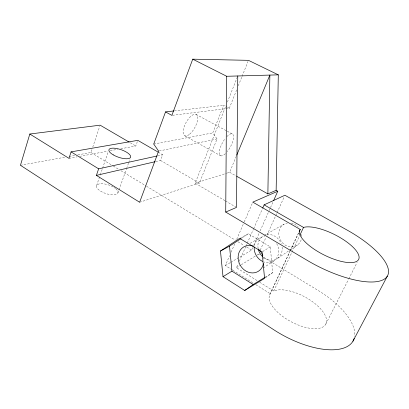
<?xml version="1.0" encoding="UTF-8"?>
<svg xmlns="http://www.w3.org/2000/svg" width="409" height="409" viewBox="0 0 409 409"><rect width="100%" height="100%" fill="white"/><g stroke="black" fill="none" stroke-linecap="round" stroke-linejoin="round"><path stroke-width="0.31" stroke-dasharray="2.04 1.53" d="M77.858 154.868L90.962 152.491L91.959 149.52M92.756 147.148L99.724 126.355M96.596 185.548L100.103 175.364M100.307 174.766L102.373 168.774M102.577 168.176L108.354 151.396M117.904 192.838L118.753 190.461M118.968 189.868L126.396 169.081M126.606 168.482L128.518 163.14M128.733 162.547L130.006 158.983M120.793 148.758L135.773 145.982L137.792 140.343M155.624 161.601L160.558 160.456L162.69 154.76L158.902 152.567M139.627 202.24L199.382 183.12L217.056 138.922L212.757 132.91L223.692 105.312L227.067 107.076M224.909 200.64L195.139 183.212L225.993 105.594M227.404 102.04L237.767 75.972M172.501 115.302L229.316 108.257L236.647 89.919M238.299 85.778L241.847 76.902M242.087 76.309L247.997 61.524M227.225 173.053L229.643 172.286L236.228 156.381M232.292 269.909L225.339 265.543L229.623 255.651M231.136 252.164L234.669 244.02M236.683 239.362L243.994 222.491M244.245 221.908L252.818 202.133M257.01 280.554L236.458 267.716L238.253 263.641M239.28 261.315L245.686 246.76M245.942 246.177L246.97 243.851M247.225 243.268L253.376 229.296M253.631 228.713L262.598 208.339M230.814 262.317L251.627 250.057L252.66 247.726M253.698 245.395L259.132 233.166M260.165 230.84L268.964 211.039M269.224 210.456L270.257 208.125M270.518 207.547L273.105 201.719M256.821 255.175L258.427 254.188L258.948 253.033M260.247 250.139L265.957 237.43M266.995 235.114L276.862 213.155M277.118 212.578L284.388 196.397M269.746 294.644L289.874 251.474M290.145 250.896L298.468 233.048M259.71 282.241L273.769 291.024A31.672 14.182 28 0 1 322.103 310.615A31.672 14.182 28 0 1 301.862 326.331A31.672 14.182 28 0 1 270.262 293.749L290.073 251.264M290.344 250.691L298.642 232.895M273.769 291.024L299.725 235.523M325.789 324.153L348.504 279.388M348.79 278.82L357.144 262.363M265.579 277.67L272.665 272.639L270.288 246.857L248.36 233.749L240.763 237.782M263.217 268.018L274.275 260.584M277.767 258.237L290.329 249.797M290.845 249.449L297.573 244.93M241.555 238.232L248.36 233.749M262.604 251.591L270.288 246.857M236.458 267.716L240.748 265.078M241.284 264.746L256.285 255.507M265.093 277.251L272.665 272.639M225.339 265.543L230.267 262.639M250.19 243.283L259.577 237.987M264.321 235.303L283.918 224.234M195.139 183.212L226.617 173.247M157.716 155.855L162.69 154.76M159.234 150.972L217.056 138.922M153.728 144.045L212.757 132.91M68.983 158.355L77.097 156.851M79.591 156.386L107.685 151.187M110.179 150.722L117.669 149.336M20.45 165.287L65.379 157.133M69.121 156.453L75.363 155.323M174.382 110.9L223.692 105.312M227.629 107.373L229.316 108.257M196.059 114.397L226.673 130.911M227.23 131.207L232.24 133.912M184.914 135.87L220.727 155.844M229.643 172.286L236.295 176.044M130.287 142.782L135.773 145.982M160.558 160.456L199.382 183.12M225.456 200.967L235.932 207.097M90.962 152.491L112.746 165.722M113.293 166.054L118.738 169.357M120.916 170.681L145.972 185.896M146.514 186.228L235.287 240.134M238.012 241.785L243.999 245.426M246.724 247.077L251.627 250.057M258.427 254.188L259.521 254.848M263.335 257.169L317.87 290.283A62.751 28.175 28 0 1 354.588 336.484M232.828 270.242L253.682 283.34M255.824 284.679L270.262 293.749M263.304 257.491A14.208 12.275 59.6 0 1 263.585 259.045M276.694 243.662A13.497 11.83 58.8 0 1 276.642 258.14A13.497 11.83 58.8 0 1 263.912 261.975M254.398 245.574A13.497 11.83 58.8 0 1 264.674 236.53M282.108 247.138A13.333 11.723 58.6 0 1 276.714 258.928A13.333 11.723 58.6 0 1 263.728 257.604M258.125 248.631A13.333 11.723 58.6 0 1 263.222 235.921M266.939 234.602A13.333 11.723 58.6 0 1 281.264 243.774M301.213 239.827A12.408 11.109 57.1 0 1 281.878 242.154A12.408 11.109 57.1 0 1 287.435 222.971M291.285 223.043A12.408 11.109 57.1 0 1 298.248 227.051M301.714 234.536A12.408 11.109 57.1 0 1 301.791 236.796M115.875 188.81A11.263 4.514 18.4 0 1 109.755 194.536A11.263 4.514 18.4 0 1 96.585 185.568A11.263 4.514 18.4 0 1 113.037 186.882M113.942 187.409A11.263 4.514 18.4 0 1 115.44 188.457M226.826 136.626A12.403 4.473 -61.3 0 1 233.544 136.729A12.403 4.473 -61.3 0 1 227.235 151.657M225.4 153.666A12.403 4.473 -61.3 0 1 219.27 152.797A12.403 4.473 -61.3 0 1 225.318 138.38M189.689 134.147A12.112 5.072 -61.4 0 0 197.066 115.302A12.112 5.072 -61.4 0 0 184.464 125.86A12.112 5.072 -61.4 0 0 189.689 134.147"/><path stroke-width="0.61" d="M262.854 207.757L264.137 204.848L284.909 195.241L347.451 230.267A65.097 22.802 26.5 0 1 385.084 278.595A65.097 22.802 26.5 0 1 307.563 260.569L225.722 212.061L226.714 76.278L192.736 59.167L171.872 115.379L165.533 111.902L153.728 144.045L158.61 151.1L139.627 202.24L96.396 175.384L98.641 168.83L157.092 155.993M237.767 75.972L236.484 207.419L225.722 212.061M273.621 200.558L277.762 191.238L276.141 190.328L267.869 193.897L269.868 75.082L236.714 155.2M276.141 190.328L278.299 74.847L248.473 60.338L192.736 59.167M129.193 142.138L100.123 125.169L29.816 134.024L20.45 165.287L274.286 330.083A62.751 28.175 28 0 0 354.138 338.483M158.36 152.255L137.792 140.343L71.084 151.872L68.983 158.355L29.816 134.024M299.178 231.75L300.247 229.454L252.818 202.133L277.762 191.238M299.996 234.945L303.509 227.43L264.137 204.848M387.349 276.131L352.921 341.244M244.71 290.472L264.567 278.386L262.092 251.908L239.674 238.36L220.466 251.029L223.017 276.673L244.71 290.472L253.197 284.495L265.093 277.251M220.466 251.029L229.51 246.162L241.029 238.575M223.017 276.673L231.964 271.147L253.197 284.495M96.396 175.384L155.006 161.744M165.533 111.902L173.753 110.972M226.714 76.278L278.299 74.847M236.847 176.361L267.869 193.897M71.084 151.872L98.641 168.83M229.51 246.162L231.964 271.147M263.447 263.631A14.208 12.275 59.6 0 1 248.406 272.215A14.208 12.275 59.6 0 1 238.35 254.873A14.208 12.275 59.6 0 1 253.304 246.131M258.933 249.669A14.208 12.275 59.6 0 1 262.864 255.957M262.588 261.433A13.497 11.83 58.8 0 1 254.204 246.98M262.609 256.658A13.333 11.723 58.6 0 1 258.227 249.107M303.509 227.43A32.848 11.472 26.5 0 1 353.657 247.818A32.848 11.472 26.5 0 1 334.813 259.5A32.848 11.472 26.5 0 1 300.247 229.454M113.216 154.853A11.483 3.993 19 0 0 130.64 157.199A11.483 3.993 19 0 0 115.496 148.329A11.483 3.993 19 0 0 113.216 154.853"/></g></svg>
